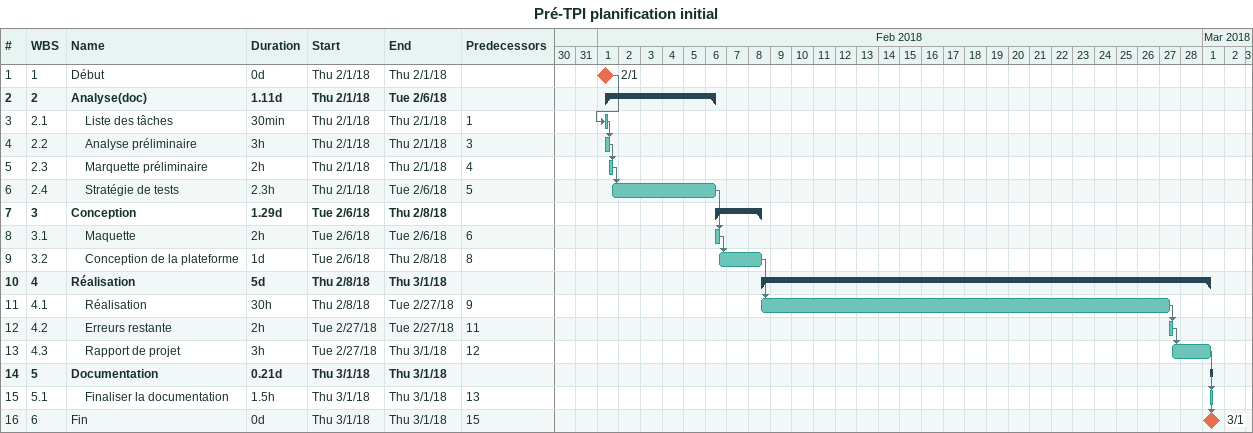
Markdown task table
Pré-TPI planification initial

| ID | WBS | Task | Duration | Start | Finish | Predecessors |
|---|---|---|---|---|---|---|
| 1 | 1 | Début | 0d | 2018-02-01 | 2018-02-01 |  |
| 2 | 2 | **Analyse(doc)** | 1.11d | 2018-02-01 | 2018-02-06 |  |
| 3 | 2.1 | Liste des tâches | 30min | 2018-02-01 | 2018-02-01 | 1 |
| 4 | 2.2 | Analyse préliminaire | 3h | 2018-02-01 | 2018-02-01 | 3 |
| 5 | 2.3 | Marquette préliminaire | 2h | 2018-02-01 | 2018-02-01 | 4 |
| 6 | 2.4 | Stratégie de tests | 2.3h | 2018-02-01 | 2018-02-06 | 5 |
| 7 | 3 | **Conception** | 1.29d | 2018-02-06 | 2018-02-08 |  |
| 8 | 3.1 | Maquette | 2h | 2018-02-06 | 2018-02-06 | 6 |
| 9 | 3.2 | Conception de la plateforme | 1d | 2018-02-06 | 2018-02-08 | 8 |
| 10 | 4 | **Réalisation** | 5d | 2018-02-08 | 2018-03-01 |  |
| 11 | 4.1 | Réalisation | 30h | 2018-02-08 | 2018-02-27 | 9 |
| 12 | 4.2 | Erreurs restante | 2h | 2018-02-27 | 2018-02-27 | 11 |
| 13 | 4.3 | Rapport de projet | 3h | 2018-02-27 | 2018-03-01 | 12 |
| 14 | 5 | **Documentation** | 0.21d | 2018-03-01 | 2018-03-01 |  |
| 15 | 5.1 | Finaliser la documentation | 1.5h | 2018-03-01 | 2018-03-01 | 13 |
| 16 | 6 | Fin | 0d | 2018-03-01 | 2018-03-01 | 15 |
